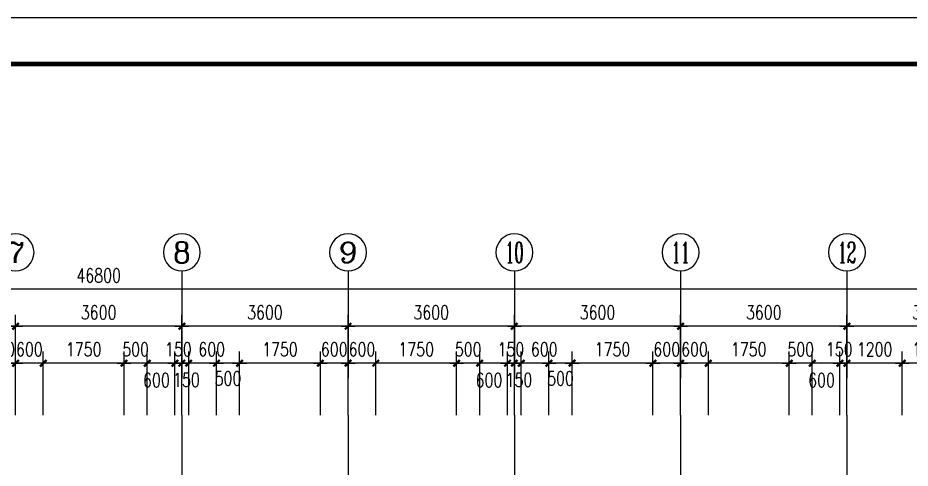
# Model space of a CAD drawing. Extents: x -105837 to 547563, y 466041 to 508041.
# Drawn here: x 40920 to 60239, y 498292 to 508041 of the extents above; entities that cross this region are included whole.
import ezdxf
from ezdxf.enums import TextEntityAlignment as Align

# ---------------------------------------------------------------- set-up
doc = ezdxf.new("R2010")
doc.units = 0
doc.header["$LTSCALE"] = 1000
doc.header["$MEASUREMENT"] = 0
doc.linetypes.add('DOTE', pattern=[2.42, 2, -0.2, 0.02, -0.2])
doc.layers.get('0').update_dxf_attribs({"linetype": 'CONTINUOUS'})
doc.layers.get('DEFPOINTS').update_dxf_attribs({"linetype": 'CONTINUOUS'})
for name, color, linetype in [('AXIS', 3, 'CONTINUOUS'), ('AXIS_TEXT', 7, 'CONTINUOUS'), ('DOTE', 1, 'DOTE'), ('PUB_TITLE', 4, 'CONTINUOUS')]:
    doc.layers.add(name, color=color, linetype=linetype)
doc.styles.add('COMPLEX', font='COMPLEX.shx')
doc.styles.add('DIM_FONT', font='SIMPLEX.shx', dxfattribs={"width": 0.75})
doc.dimstyles.new('DIMN', dxfattribs={"dimtxt": 300, "dimasz": 1, "dimexe": 250, "dimexo": 300, "dimgap": 150, "dimtad": 1, "dimdec": 0, "dimzin": 0, "dimdsep": 46, "dimtxsty": 'DIM_FONT', "dimblk": '_DIMX', "dimcen": 0.09, "dimclrt": 7, "dimadec": 0, "dimazin": 0, "dimtfac": 1, "dimtdec": 0, "dimtix": 1, "dimtmove": 2, "dimatfit": 3, "dimldrblk": '_DIMX', "dimfxl": 1, "dimtolj": 1, "dimtzin": 0, "dimarcsym": 0})

# ---------------------------------------------------------------- blocks, each defined once
blk = doc.blocks.new('_DIMX')
blk.add_line((-150, 0), (150, 0))
at = {"const_width": 50}
blk.add_lwpolyline([(-70, -70), (70, 70)], dxfattribs=at)
blk = doc.blocks.new('*D27')
at = {"layer": 'AXIS', "color": 0, "lineweight": -2, "transparency": 16777216}
for p, q in [((19270, 500239), (19270, 502414)), ((66070, 500239), (66070, 502414)), ((66069, 502164), (19271, 502164))]:
    blk.add_line(p, q, dxfattribs=at)
at = {"layer": 'DEFPOINTS', "color": 0, "transparency": 16777216}
for p in [(19270, 502164), (19270, 499939), (66070, 499939)]:
    blk.add_point(p, dxfattribs=at)
at = {"layer": 'AXIS', "color": 0, "lineweight": -2, "transparency": 16777216}
for p, rotation in [((19270, 502164), 179.9999999999991), ((66070, 502164), 359.9999999999991)]:
    blk.add_blockref('_DIMX', p, dxfattribs=dict(at, rotation=rotation))
at = {"layer": 'AXIS', "color": 7, "transparency": 16777216, "insert": (42670, 502464), "char_height": 300, "attachment_point": 5, "style": 'DIM_FONT'}
blk.add_mtext('\\A1;46800', dxfattribs=at)
blk = doc.blocks.new('*D37')
at = {"layer": 'AXIS', "color": 0, "lineweight": -2, "transparency": 16777216}
for p, q in [((58870, 499439), (58870, 500814)), ((60070, 499439), (60070, 500814)), ((60069, 500564), (58871, 500564))]:
    blk.add_line(p, q, dxfattribs=at)
at = {"layer": 'DEFPOINTS', "color": 0, "transparency": 16777216}
for p in [(58870, 500564), (58870, 499139), (60070, 499139, 1273)]:
    blk.add_point(p, dxfattribs=at)
at = {"layer": 'AXIS', "color": 0, "lineweight": -2, "transparency": 16777216, "rotation": 180}
blk.add_blockref('_DIMX', (58870, 500564), dxfattribs=at)
at = {"layer": 'AXIS', "color": 0, "lineweight": -2, "transparency": 16777216}
blk.add_blockref('_DIMX', (60070, 500564), dxfattribs=at)
at = {"layer": 'AXIS', "color": 7, "transparency": 16777216, "insert": (59470, 500864), "char_height": 300, "attachment_point": 5, "style": 'DIM_FONT'}
blk.add_mtext('\\A1;1200', dxfattribs=at)
blk = doc.blocks.new('*D38')
at = {"layer": 'AXIS', "color": 0, "lineweight": -2, "transparency": 16777216}
for p, q in [((58870, 500239), (58870, 501614)), ((62470, 500239), (62470, 501614)), ((62469, 501364), (58871, 501364))]:
    blk.add_line(p, q, dxfattribs=at)
at = {"layer": 'DEFPOINTS', "color": 0, "transparency": 16777216}
for p in [(58870, 501364), (58870, 499939), (62470, 499939)]:
    blk.add_point(p, dxfattribs=at)
at = {"layer": 'AXIS', "color": 0, "lineweight": -2, "transparency": 16777216, "rotation": 180}
blk.add_blockref('_DIMX', (58870, 501364), dxfattribs=at)
at = {"layer": 'AXIS', "color": 0, "lineweight": -2, "transparency": 16777216}
blk.add_blockref('_DIMX', (62470, 501364), dxfattribs=at)
at = {"layer": 'AXIS', "color": 7, "transparency": 16777216, "insert": (60670, 501664), "char_height": 300, "attachment_point": 5, "style": 'DIM_FONT'}
blk.add_mtext('\\A1;3600', dxfattribs=at)
blk = doc.blocks.new('*D271')
at = {"layer": 'AXIS', "color": 0, "lineweight": -2, "transparency": 16777216}
for p, q in [((41470, 499439), (41470, 500814)), ((43220, 499439), (43220, 500814)), ((43219, 500564), (41471, 500564))]:
    blk.add_line(p, q, dxfattribs=at)
at = {"layer": 'DEFPOINTS', "color": 0, "transparency": 16777216}
for p in [(41470, 500564), (41470, 499139, 1273), (43220, 499139, 1273)]:
    blk.add_point(p, dxfattribs=at)
at = {"layer": 'AXIS', "color": 0, "lineweight": -2, "transparency": 16777216, "rotation": 180}
blk.add_blockref('_DIMX', (41470, 500564), dxfattribs=at)
at = {"layer": 'AXIS', "color": 0, "lineweight": -2, "transparency": 16777216}
blk.add_blockref('_DIMX', (43220, 500564), dxfattribs=at)
at = {"layer": 'AXIS', "color": 7, "transparency": 16777216, "insert": (42345, 500864), "char_height": 300, "attachment_point": 5, "style": 'DIM_FONT'}
blk.add_mtext('\\A1;1750', dxfattribs=at)
blk = doc.blocks.new('*D273')
at = {"layer": 'AXIS', "color": 0, "lineweight": -2, "transparency": 16777216}
for p, q in [((40870, 500239), (40870, 501614)), ((44470, 500239), (44470, 501614)), ((44469, 501364), (40871, 501364))]:
    blk.add_line(p, q, dxfattribs=at)
at = {"layer": 'DEFPOINTS', "color": 0, "transparency": 16777216}
for p in [(40870, 501364), (40870, 499939), (44470, 499939)]:
    blk.add_point(p, dxfattribs=at)
at = {"layer": 'AXIS', "color": 0, "lineweight": -2, "transparency": 16777216, "rotation": 180}
blk.add_blockref('_DIMX', (40870, 501364), dxfattribs=at)
at = {"layer": 'AXIS', "color": 0, "lineweight": -2, "transparency": 16777216}
blk.add_blockref('_DIMX', (44470, 501364), dxfattribs=at)
at = {"layer": 'AXIS', "color": 7, "transparency": 16777216, "insert": (42670, 501664), "char_height": 300, "attachment_point": 5, "style": 'DIM_FONT'}
blk.add_mtext('\\A1;3600', dxfattribs=at)
blk = doc.blocks.new('*D390')
at = {"layer": 'AXIS', "color": 0, "lineweight": -2, "transparency": 16777216}
for p, q in [((37270, 500239), (37270, 501614)), ((40870, 500239), (40870, 501614)), ((40869, 501364), (37271, 501364))]:
    blk.add_line(p, q, dxfattribs=at)
at = {"layer": 'DEFPOINTS', "color": 0, "transparency": 16777216}
for p in [(37270, 501364), (37270, 499939), (40870, 499939)]:
    blk.add_point(p, dxfattribs=at)
at = {"layer": 'AXIS', "color": 0, "lineweight": -2, "transparency": 16777216, "rotation": 180}
blk.add_blockref('_DIMX', (37270, 501364), dxfattribs=at)
at = {"layer": 'AXIS', "color": 0, "lineweight": -2, "transparency": 16777216}
blk.add_blockref('_DIMX', (40870, 501364), dxfattribs=at)
at = {"layer": 'AXIS', "color": 7, "transparency": 16777216, "insert": (39070, 501664), "char_height": 300, "attachment_point": 5, "style": 'DIM_FONT'}
blk.add_mtext('\\A1;3600', dxfattribs=at)
blk = doc.blocks.new('_axiso')
blk.add_circle((0, 0), 0.5)
at = {"layer": 'AXIS_TEXT', "style": 'COMPLEX', "width": 1.041667}
blk.add_attdef('A', text='', height=0.56, dxfattribs=at).set_placement((-0.25, -0.28), (0.25, -0.28), align=Align.FIT)
blk = doc.blocks.new('*D397')
at = {"layer": 'AXIS', "color": 0, "lineweight": -2, "transparency": 16777216}
for p, q in [((40270, 499439), (40270, 500814)), ((40870, 499439), (40870, 500814)), ((40269, 500564), (40268, 500564)), ((40870, 500564), (40270, 500564)), ((40871, 500564), (40872, 500564))]:
    blk.add_line(p, q, dxfattribs=at)
at = {"layer": 'DEFPOINTS', "color": 0, "transparency": 16777216}
for p in [(40270, 500564), (40270, 499139, 1273), (40870, 499139)]:
    blk.add_point(p, dxfattribs=at)
at = {"layer": 'AXIS', "color": 0, "lineweight": -2, "transparency": 16777216}
blk.add_blockref('_DIMX', (40270, 500564), dxfattribs=at)
at = {"layer": 'AXIS', "color": 0, "lineweight": -2, "transparency": 16777216, "rotation": 180}
blk.add_blockref('_DIMX', (40870, 500564), dxfattribs=at)
at = {"layer": 'AXIS', "color": 7, "transparency": 16777216, "insert": (40570, 500864), "char_height": 300, "attachment_point": 5, "style": 'DIM_FONT'}
blk.add_mtext('\\A1;600', dxfattribs=at)
blk = doc.blocks.new('*D398')
at = {"layer": 'AXIS', "color": 0, "lineweight": -2, "transparency": 16777216}
for p, q in [((40870, 499439), (40870, 500814)), ((41470, 499439), (41470, 500814)), ((40869, 500564), (40868, 500564)), ((41470, 500564), (40870, 500564)), ((41471, 500564), (41472, 500564))]:
    blk.add_line(p, q, dxfattribs=at)
at = {"layer": 'DEFPOINTS', "color": 0, "transparency": 16777216}
for p in [(40870, 500564), (40870, 499139), (41470, 499139, 1273)]:
    blk.add_point(p, dxfattribs=at)
at = {"layer": 'AXIS', "color": 0, "lineweight": -2, "transparency": 16777216}
blk.add_blockref('_DIMX', (40870, 500564), dxfattribs=at)
at = {"layer": 'AXIS', "color": 0, "lineweight": -2, "transparency": 16777216, "rotation": 180}
blk.add_blockref('_DIMX', (41470, 500564), dxfattribs=at)
at = {"layer": 'AXIS', "color": 7, "transparency": 16777216, "insert": (41170, 500864), "char_height": 300, "attachment_point": 5, "style": 'DIM_FONT'}
blk.add_mtext('\\A1;600', dxfattribs=at)
blk = doc.blocks.new('*D414')
at = {"layer": 'AXIS', "color": 0, "lineweight": -2, "transparency": 16777216}
for p, q in [((52920, 499439), (52920, 500814)), ((54670, 499439), (54670, 500814)), ((54669, 500564), (52921, 500564))]:
    blk.add_line(p, q, dxfattribs=at)
at = {"layer": 'DEFPOINTS', "color": 0, "transparency": 16777216}
for p in [(52920, 500564), (52920, 499139, 1273), (54670, 499139, 1273)]:
    blk.add_point(p, dxfattribs=at)
at = {"layer": 'AXIS', "color": 0, "lineweight": -2, "transparency": 16777216, "rotation": 180}
blk.add_blockref('_DIMX', (52920, 500564), dxfattribs=at)
at = {"layer": 'AXIS', "color": 0, "lineweight": -2, "transparency": 16777216}
blk.add_blockref('_DIMX', (54670, 500564), dxfattribs=at)
at = {"layer": 'AXIS', "color": 7, "transparency": 16777216, "insert": (53795, 500864), "char_height": 300, "attachment_point": 5, "style": 'DIM_FONT'}
blk.add_mtext('\\A1;1750', dxfattribs=at)
blk = doc.blocks.new('*D419')
at = {"layer": 'AXIS', "color": 0, "lineweight": -2, "transparency": 16777216}
for p, q in [((54670, 499439), (54670, 500814)), ((55270, 499439), (55270, 500814)), ((54669, 500564), (54668, 500564)), ((55270, 500564), (54670, 500564)), ((55271, 500564), (55272, 500564))]:
    blk.add_line(p, q, dxfattribs=at)
at = {"layer": 'DEFPOINTS', "color": 0, "transparency": 16777216}
for p in [(54670, 500564), (54670, 499139, 1273), (55270, 499139)]:
    blk.add_point(p, dxfattribs=at)
at = {"layer": 'AXIS', "color": 0, "lineweight": -2, "transparency": 16777216}
blk.add_blockref('_DIMX', (54670, 500564), dxfattribs=at)
at = {"layer": 'AXIS', "color": 0, "lineweight": -2, "transparency": 16777216, "rotation": 180}
blk.add_blockref('_DIMX', (55270, 500564), dxfattribs=at)
at = {"layer": 'AXIS', "color": 7, "transparency": 16777216, "insert": (54970, 500864), "char_height": 300, "attachment_point": 5, "style": 'DIM_FONT'}
blk.add_mtext('\\A1;600', dxfattribs=at)
blk = doc.blocks.new('*D420')
at = {"layer": 'AXIS', "color": 0, "lineweight": -2, "transparency": 16777216}
for p, q in [((51670, 500239), (51670, 501614)), ((55270, 500239), (55270, 501614)), ((55269, 501364), (51671, 501364))]:
    blk.add_line(p, q, dxfattribs=at)
at = {"layer": 'DEFPOINTS', "color": 0, "transparency": 16777216}
for p in [(51670, 501364), (51670, 499939), (55270, 499939)]:
    blk.add_point(p, dxfattribs=at)
at = {"layer": 'AXIS', "color": 0, "lineweight": -2, "transparency": 16777216, "rotation": 180}
blk.add_blockref('_DIMX', (51670, 501364), dxfattribs=at)
at = {"layer": 'AXIS', "color": 0, "lineweight": -2, "transparency": 16777216}
blk.add_blockref('_DIMX', (55270, 501364), dxfattribs=at)
at = {"layer": 'AXIS', "color": 7, "transparency": 16777216, "insert": (53470, 501664), "char_height": 300, "attachment_point": 5, "style": 'DIM_FONT'}
blk.add_mtext('\\A1;3600', dxfattribs=at)
blk = doc.blocks.new('*D439')
at = {"layer": 'AXIS', "color": 0, "lineweight": -2, "transparency": 16777216}
for p, q in [((48070, 499439), (48070, 500814)), ((48670, 499439), (48670, 500814)), ((48069, 500564), (48068, 500564)), ((48670, 500564), (48070, 500564)), ((48671, 500564), (48672, 500564))]:
    blk.add_line(p, q, dxfattribs=at)
at = {"layer": 'DEFPOINTS', "color": 0, "transparency": 16777216}
for p in [(48070, 500564), (48070, 499139), (48670, 499139, 1273)]:
    blk.add_point(p, dxfattribs=at)
at = {"layer": 'AXIS', "color": 0, "lineweight": -2, "transparency": 16777216}
blk.add_blockref('_DIMX', (48070, 500564), dxfattribs=at)
at = {"layer": 'AXIS', "color": 0, "lineweight": -2, "transparency": 16777216, "rotation": 180}
blk.add_blockref('_DIMX', (48670, 500564), dxfattribs=at)
at = {"layer": 'AXIS', "color": 7, "transparency": 16777216, "insert": (48370, 500864), "char_height": 300, "attachment_point": 5, "style": 'DIM_FONT'}
blk.add_mtext('\\A1;600', dxfattribs=at)
blk = doc.blocks.new('*D440')
at = {"layer": 'AXIS', "color": 0, "lineweight": -2, "transparency": 16777216}
for p, q in [((48070, 500239), (48070, 501614)), ((51670, 500239), (51670, 501614)), ((51669, 501364), (48071, 501364))]:
    blk.add_line(p, q, dxfattribs=at)
at = {"layer": 'DEFPOINTS', "color": 0, "transparency": 16777216}
for p in [(48070, 501364), (48070, 499939), (51670, 499939)]:
    blk.add_point(p, dxfattribs=at)
at = {"layer": 'AXIS', "color": 0, "lineweight": -2, "transparency": 16777216, "rotation": 180}
blk.add_blockref('_DIMX', (48070, 501364), dxfattribs=at)
at = {"layer": 'AXIS', "color": 0, "lineweight": -2, "transparency": 16777216}
blk.add_blockref('_DIMX', (51670, 501364), dxfattribs=at)
at = {"layer": 'AXIS', "color": 7, "transparency": 16777216, "insert": (49870, 501664), "char_height": 300, "attachment_point": 5, "style": 'DIM_FONT'}
blk.add_mtext('\\A1;3600', dxfattribs=at)
blk = doc.blocks.new('*D449')
at = {"layer": 'AXIS', "color": 0, "lineweight": -2, "transparency": 16777216}
for p, q in [((45220, 499439), (45220, 500814)), ((45720, 499439), (45720, 500814)), ((45719, 500564), (45221, 500564))]:
    blk.add_line(p, q, dxfattribs=at)
at = {"layer": 'DEFPOINTS', "color": 0, "transparency": 16777216}
for p in [(45220, 500564), (45220, 499139, 1273), (45720, 499139, 1273)]:
    blk.add_point(p, dxfattribs=at)
at = {"layer": 'AXIS', "color": 0, "lineweight": -2, "transparency": 16777216, "rotation": 180}
blk.add_blockref('_DIMX', (45220, 500564), dxfattribs=at)
at = {"layer": 'AXIS', "color": 0, "lineweight": -2, "transparency": 16777216}
blk.add_blockref('_DIMX', (45720, 500564), dxfattribs=at)
at = {"layer": 'AXIS', "color": 7, "transparency": 16777216, "insert": (45470, 500232), "char_height": 300, "attachment_point": 5, "style": 'DIM_FONT'}
blk.add_mtext('\\A1;500', dxfattribs=at)
blk = doc.blocks.new('*D450')
at = {"layer": 'AXIS', "color": 0, "lineweight": -2, "transparency": 16777216}
for p, q in [((44470, 500239), (44470, 501614)), ((48070, 500239), (48070, 501614)), ((48069, 501364), (44471, 501364))]:
    blk.add_line(p, q, dxfattribs=at)
at = {"layer": 'DEFPOINTS', "color": 0, "transparency": 16777216}
for p in [(44470, 501364), (44470, 499939), (48070, 499939)]:
    blk.add_point(p, dxfattribs=at)
at = {"layer": 'AXIS', "color": 0, "lineweight": -2, "transparency": 16777216, "rotation": 180}
blk.add_blockref('_DIMX', (44470, 501364), dxfattribs=at)
at = {"layer": 'AXIS', "color": 0, "lineweight": -2, "transparency": 16777216}
blk.add_blockref('_DIMX', (48070, 501364), dxfattribs=at)
at = {"layer": 'AXIS', "color": 7, "transparency": 16777216, "insert": (46270, 501664), "char_height": 300, "attachment_point": 5, "style": 'DIM_FONT'}
blk.add_mtext('\\A1;3600', dxfattribs=at)
blk = doc.blocks.new('*D451')
at = {"layer": 'AXIS', "color": 0, "lineweight": -2, "transparency": 16777216}
for p, q in [((43720, 499439), (43720, 500814)), ((44320, 499439), (44320, 500814)), ((44319, 500564), (43721, 500564))]:
    blk.add_line(p, q, dxfattribs=at)
at = {"layer": 'DEFPOINTS', "color": 0, "transparency": 16777216}
for p in [(43720, 500564), (43720, 499139, 1273), (44320, 499139, 1273)]:
    blk.add_point(p, dxfattribs=at)
at = {"layer": 'AXIS', "color": 0, "lineweight": -2, "transparency": 16777216, "rotation": 180}
blk.add_blockref('_DIMX', (43720, 500564), dxfattribs=at)
at = {"layer": 'AXIS', "color": 0, "lineweight": -2, "transparency": 16777216}
blk.add_blockref('_DIMX', (44320, 500564), dxfattribs=at)
at = {"layer": 'AXIS', "color": 7, "transparency": 16777216, "insert": (43921, 500195), "char_height": 300, "attachment_point": 5, "style": 'DIM_FONT'}
blk.add_mtext('\\A1;600', dxfattribs=at)
blk = doc.blocks.new('*D452')
at = {"layer": 'AXIS', "color": 0, "lineweight": -2, "transparency": 16777216}
for p, q in [((43220, 499439), (43220, 500814)), ((43720, 499439), (43720, 500814)), ((43219, 500564), (43218, 500564)), ((43720, 500564), (43220, 500564)), ((43721, 500564), (43722, 500564))]:
    blk.add_line(p, q, dxfattribs=at)
at = {"layer": 'DEFPOINTS', "color": 0, "transparency": 16777216}
for p in [(43220, 500564), (43220, 499139, 1273), (43720, 499139, 1273)]:
    blk.add_point(p, dxfattribs=at)
at = {"layer": 'AXIS', "color": 0, "lineweight": -2, "transparency": 16777216}
blk.add_blockref('_DIMX', (43220, 500564), dxfattribs=at)
at = {"layer": 'AXIS', "color": 0, "lineweight": -2, "transparency": 16777216, "rotation": 180}
blk.add_blockref('_DIMX', (43720, 500564), dxfattribs=at)
at = {"layer": 'AXIS', "color": 7, "transparency": 16777216, "insert": (43470, 500864), "char_height": 300, "attachment_point": 5, "style": 'DIM_FONT'}
blk.add_mtext('\\A1;500', dxfattribs=at)
blk = doc.blocks.new('*D453')
at = {"layer": 'AXIS', "color": 0, "lineweight": -2, "transparency": 16777216}
for p, q in [((44620, 499439), (44620, 500814)), ((45220, 499439), (45220, 500814)), ((45219, 500564), (44621, 500564))]:
    blk.add_line(p, q, dxfattribs=at)
at = {"layer": 'DEFPOINTS', "color": 0, "transparency": 16777216}
for p in [(44620, 500564), (44620, 499139, 1273), (45220, 499139, 1273)]:
    blk.add_point(p, dxfattribs=at)
at = {"layer": 'AXIS', "color": 0, "lineweight": -2, "transparency": 16777216, "rotation": 180}
blk.add_blockref('_DIMX', (44620, 500564), dxfattribs=at)
at = {"layer": 'AXIS', "color": 0, "lineweight": -2, "transparency": 16777216}
blk.add_blockref('_DIMX', (45220, 500564), dxfattribs=at)
at = {"layer": 'AXIS', "color": 7, "transparency": 16777216, "insert": (45117, 500864), "char_height": 300, "attachment_point": 5, "style": 'DIM_FONT'}
blk.add_mtext('\\A1;600', dxfattribs=at)
blk = doc.blocks.new('*D454')
at = {"layer": 'AXIS', "color": 0, "lineweight": -2, "transparency": 16777216}
for p, q in [((44320, 499439), (44320, 500814)), ((44470, 499439), (44470, 500814)), ((44319, 500564), (44318, 500564)), ((44470, 500564), (44320, 500564)), ((44471, 500564), (44472, 500564))]:
    blk.add_line(p, q, dxfattribs=at)
at = {"layer": 'DEFPOINTS', "color": 0, "transparency": 16777216}
for p in [(44320, 500564), (44320, 499139, 1273), (44470, 499139)]:
    blk.add_point(p, dxfattribs=at)
at = {"layer": 'AXIS', "color": 0, "lineweight": -2, "transparency": 16777216}
blk.add_blockref('_DIMX', (44320, 500564), dxfattribs=at)
at = {"layer": 'AXIS', "color": 0, "lineweight": -2, "transparency": 16777216, "rotation": 180}
blk.add_blockref('_DIMX', (44470, 500564), dxfattribs=at)
at = {"layer": 'AXIS', "color": 7, "transparency": 16777216, "insert": (44395, 500864), "char_height": 300, "attachment_point": 5, "style": 'DIM_FONT'}
blk.add_mtext('\\A1;150', dxfattribs=at)
blk = doc.blocks.new('*D455')
at = {"layer": 'AXIS', "color": 0, "lineweight": -2, "transparency": 16777216}
for p, q in [((44470, 499439), (44470, 500814)), ((44620, 499439), (44620, 500814)), ((44469, 500564), (44468, 500564)), ((44620, 500564), (44470, 500564)), ((44621, 500564), (44622, 500564))]:
    blk.add_line(p, q, dxfattribs=at)
at = {"layer": 'DEFPOINTS', "color": 0, "transparency": 16777216}
for p in [(44470, 500564), (44470, 499139), (44620, 499139, 1273)]:
    blk.add_point(p, dxfattribs=at)
at = {"layer": 'AXIS', "color": 0, "lineweight": -2, "transparency": 16777216}
blk.add_blockref('_DIMX', (44470, 500564), dxfattribs=at)
at = {"layer": 'AXIS', "color": 0, "lineweight": -2, "transparency": 16777216, "rotation": 180}
blk.add_blockref('_DIMX', (44620, 500564), dxfattribs=at)
at = {"layer": 'AXIS', "color": 7, "transparency": 16777216, "insert": (44570, 500202), "char_height": 300, "attachment_point": 5, "style": 'DIM_FONT'}
blk.add_mtext('\\A1;150', dxfattribs=at)
blk = doc.blocks.new('*D456')
at = {"layer": 'AXIS', "color": 0, "lineweight": -2, "transparency": 16777216}
for p, q in [((45720, 499439), (45720, 500814)), ((47470, 499439), (47470, 500814)), ((47469, 500564), (45721, 500564))]:
    blk.add_line(p, q, dxfattribs=at)
at = {"layer": 'DEFPOINTS', "color": 0, "transparency": 16777216}
for p in [(45720, 500564), (45720, 499139, 1273), (47470, 499139, 1273)]:
    blk.add_point(p, dxfattribs=at)
at = {"layer": 'AXIS', "color": 0, "lineweight": -2, "transparency": 16777216, "rotation": 180}
blk.add_blockref('_DIMX', (45720, 500564), dxfattribs=at)
at = {"layer": 'AXIS', "color": 0, "lineweight": -2, "transparency": 16777216}
blk.add_blockref('_DIMX', (47470, 500564), dxfattribs=at)
at = {"layer": 'AXIS', "color": 7, "transparency": 16777216, "insert": (46595, 500864), "char_height": 300, "attachment_point": 5, "style": 'DIM_FONT'}
blk.add_mtext('\\A1;1750', dxfattribs=at)
blk = doc.blocks.new('*D457')
at = {"layer": 'AXIS', "color": 0, "lineweight": -2, "transparency": 16777216}
for p, q in [((47470, 499439), (47470, 500814)), ((48070, 499439), (48070, 500814)), ((47469, 500564), (47468, 500564)), ((48070, 500564), (47470, 500564)), ((48071, 500564), (48072, 500564))]:
    blk.add_line(p, q, dxfattribs=at)
at = {"layer": 'DEFPOINTS', "color": 0, "transparency": 16777216}
for p in [(47470, 500564), (47470, 499139, 1273), (48070, 499139)]:
    blk.add_point(p, dxfattribs=at)
at = {"layer": 'AXIS', "color": 0, "lineweight": -2, "transparency": 16777216}
blk.add_blockref('_DIMX', (47470, 500564), dxfattribs=at)
at = {"layer": 'AXIS', "color": 0, "lineweight": -2, "transparency": 16777216, "rotation": 180}
blk.add_blockref('_DIMX', (48070, 500564), dxfattribs=at)
at = {"layer": 'AXIS', "color": 7, "transparency": 16777216, "insert": (47770, 500864), "char_height": 300, "attachment_point": 5, "style": 'DIM_FONT'}
blk.add_mtext('\\A1;600', dxfattribs=at)
blk = doc.blocks.new('*D462')
at = {"layer": 'AXIS', "color": 0, "lineweight": -2, "transparency": 16777216}
for p, q in [((51520, 499439), (51520, 500814)), ((51670, 499439), (51670, 500814)), ((51519, 500564), (51518, 500564)), ((51670, 500564), (51520, 500564)), ((51671, 500564), (51672, 500564))]:
    blk.add_line(p, q, dxfattribs=at)
at = {"layer": 'DEFPOINTS', "color": 0, "transparency": 16777216}
for p in [(51520, 500564), (51520, 499139, 1273), (51670, 499139)]:
    blk.add_point(p, dxfattribs=at)
at = {"layer": 'AXIS', "color": 0, "lineweight": -2, "transparency": 16777216}
blk.add_blockref('_DIMX', (51520, 500564), dxfattribs=at)
at = {"layer": 'AXIS', "color": 0, "lineweight": -2, "transparency": 16777216, "rotation": 180}
blk.add_blockref('_DIMX', (51670, 500564), dxfattribs=at)
at = {"layer": 'AXIS', "color": 7, "transparency": 16777216, "insert": (51595, 500864), "char_height": 300, "attachment_point": 5, "style": 'DIM_FONT'}
blk.add_mtext('\\A1;150', dxfattribs=at)
blk = doc.blocks.new('*D463')
at = {"layer": 'AXIS', "color": 0, "lineweight": -2, "transparency": 16777216}
for p, q in [((51670, 499439), (51670, 500814)), ((51820, 499439), (51820, 500814)), ((51669, 500564), (51668, 500564)), ((51820, 500564), (51670, 500564)), ((51821, 500564), (51822, 500564))]:
    blk.add_line(p, q, dxfattribs=at)
at = {"layer": 'DEFPOINTS', "color": 0, "transparency": 16777216}
for p in [(51670, 500564), (51670, 499139), (51820, 499139, 1273)]:
    blk.add_point(p, dxfattribs=at)
at = {"layer": 'AXIS', "color": 0, "lineweight": -2, "transparency": 16777216}
blk.add_blockref('_DIMX', (51670, 500564), dxfattribs=at)
at = {"layer": 'AXIS', "color": 0, "lineweight": -2, "transparency": 16777216, "rotation": 180}
blk.add_blockref('_DIMX', (51820, 500564), dxfattribs=at)
at = {"layer": 'AXIS', "color": 7, "transparency": 16777216, "insert": (51770, 500202), "char_height": 300, "attachment_point": 5, "style": 'DIM_FONT'}
blk.add_mtext('\\A1;150', dxfattribs=at)
blk = doc.blocks.new('*D464')
at = {"layer": 'AXIS', "color": 0, "lineweight": -2, "transparency": 16777216}
for p, q in [((50920, 499439), (50920, 500814)), ((51520, 499439), (51520, 500814)), ((51519, 500564), (50921, 500564))]:
    blk.add_line(p, q, dxfattribs=at)
at = {"layer": 'DEFPOINTS', "color": 0, "transparency": 16777216}
for p in [(50920, 500564), (50920, 499139, 1273), (51520, 499139, 1273)]:
    blk.add_point(p, dxfattribs=at)
at = {"layer": 'AXIS', "color": 0, "lineweight": -2, "transparency": 16777216, "rotation": 180}
blk.add_blockref('_DIMX', (50920, 500564), dxfattribs=at)
at = {"layer": 'AXIS', "color": 0, "lineweight": -2, "transparency": 16777216}
blk.add_blockref('_DIMX', (51520, 500564), dxfattribs=at)
at = {"layer": 'AXIS', "color": 7, "transparency": 16777216, "insert": (51121, 500195), "char_height": 300, "attachment_point": 5, "style": 'DIM_FONT'}
blk.add_mtext('\\A1;600', dxfattribs=at)
blk = doc.blocks.new('*D465')
at = {"layer": 'AXIS', "color": 0, "lineweight": -2, "transparency": 16777216}
for p, q in [((48670, 499439), (48670, 500814)), ((50420, 499439), (50420, 500814)), ((50419, 500564), (48671, 500564))]:
    blk.add_line(p, q, dxfattribs=at)
at = {"layer": 'DEFPOINTS', "color": 0, "transparency": 16777216}
for p in [(48670, 500564), (48670, 499139, 1273), (50420, 499139, 1273)]:
    blk.add_point(p, dxfattribs=at)
at = {"layer": 'AXIS', "color": 0, "lineweight": -2, "transparency": 16777216, "rotation": 180}
blk.add_blockref('_DIMX', (48670, 500564), dxfattribs=at)
at = {"layer": 'AXIS', "color": 0, "lineweight": -2, "transparency": 16777216}
blk.add_blockref('_DIMX', (50420, 500564), dxfattribs=at)
at = {"layer": 'AXIS', "color": 7, "transparency": 16777216, "insert": (49545, 500864), "char_height": 300, "attachment_point": 5, "style": 'DIM_FONT'}
blk.add_mtext('\\A1;1750', dxfattribs=at)
blk = doc.blocks.new('*D466')
at = {"layer": 'AXIS', "color": 0, "lineweight": -2, "transparency": 16777216}
for p, q in [((50420, 499439), (50420, 500814)), ((50920, 499439), (50920, 500814)), ((50419, 500564), (50418, 500564)), ((50920, 500564), (50420, 500564)), ((50921, 500564), (50922, 500564))]:
    blk.add_line(p, q, dxfattribs=at)
at = {"layer": 'DEFPOINTS', "color": 0, "transparency": 16777216}
for p in [(50420, 500564), (50420, 499139, 1273), (50920, 499139, 1273)]:
    blk.add_point(p, dxfattribs=at)
at = {"layer": 'AXIS', "color": 0, "lineweight": -2, "transparency": 16777216}
blk.add_blockref('_DIMX', (50420, 500564), dxfattribs=at)
at = {"layer": 'AXIS', "color": 0, "lineweight": -2, "transparency": 16777216, "rotation": 180}
blk.add_blockref('_DIMX', (50920, 500564), dxfattribs=at)
at = {"layer": 'AXIS', "color": 7, "transparency": 16777216, "insert": (50670, 500864), "char_height": 300, "attachment_point": 5, "style": 'DIM_FONT'}
blk.add_mtext('\\A1;500', dxfattribs=at)
blk = doc.blocks.new('*D467')
at = {"layer": 'AXIS', "color": 0, "lineweight": -2, "transparency": 16777216}
for p, q in [((52420, 499439), (52420, 500814)), ((52920, 499439), (52920, 500814)), ((52919, 500564), (52421, 500564))]:
    blk.add_line(p, q, dxfattribs=at)
at = {"layer": 'DEFPOINTS', "color": 0, "transparency": 16777216}
for p in [(52420, 500564), (52420, 499139, 1273), (52920, 499139, 1273)]:
    blk.add_point(p, dxfattribs=at)
at = {"layer": 'AXIS', "color": 0, "lineweight": -2, "transparency": 16777216, "rotation": 180}
blk.add_blockref('_DIMX', (52420, 500564), dxfattribs=at)
at = {"layer": 'AXIS', "color": 0, "lineweight": -2, "transparency": 16777216}
blk.add_blockref('_DIMX', (52920, 500564), dxfattribs=at)
at = {"layer": 'AXIS', "color": 7, "transparency": 16777216, "insert": (52670, 500232), "char_height": 300, "attachment_point": 5, "style": 'DIM_FONT'}
blk.add_mtext('\\A1;500', dxfattribs=at)
blk = doc.blocks.new('*D468')
at = {"layer": 'AXIS', "color": 0, "lineweight": -2, "transparency": 16777216}
for p, q in [((51820, 499439), (51820, 500814)), ((52420, 499439), (52420, 500814)), ((52419, 500564), (51821, 500564))]:
    blk.add_line(p, q, dxfattribs=at)
at = {"layer": 'DEFPOINTS', "color": 0, "transparency": 16777216}
for p in [(51820, 500564), (51820, 499139, 1273), (52420, 499139, 1273)]:
    blk.add_point(p, dxfattribs=at)
at = {"layer": 'AXIS', "color": 0, "lineweight": -2, "transparency": 16777216, "rotation": 180}
blk.add_blockref('_DIMX', (51820, 500564), dxfattribs=at)
at = {"layer": 'AXIS', "color": 0, "lineweight": -2, "transparency": 16777216}
blk.add_blockref('_DIMX', (52420, 500564), dxfattribs=at)
at = {"layer": 'AXIS', "color": 7, "transparency": 16777216, "insert": (52317, 500864), "char_height": 300, "attachment_point": 5, "style": 'DIM_FONT'}
blk.add_mtext('\\A1;600', dxfattribs=at)
blk = doc.blocks.new('*D476')
at = {"layer": 'AXIS', "color": 0, "lineweight": -2, "transparency": 16777216}
for p, q in [((55270, 499439), (55270, 500814)), ((55870, 499439), (55870, 500814)), ((55269, 500564), (55268, 500564)), ((55870, 500564), (55270, 500564)), ((55871, 500564), (55872, 500564))]:
    blk.add_line(p, q, dxfattribs=at)
at = {"layer": 'DEFPOINTS', "color": 0, "transparency": 16777216}
for p in [(55270, 500564), (55270, 499139), (55870, 499139, 1273)]:
    blk.add_point(p, dxfattribs=at)
at = {"layer": 'AXIS', "color": 0, "lineweight": -2, "transparency": 16777216}
blk.add_blockref('_DIMX', (55270, 500564), dxfattribs=at)
at = {"layer": 'AXIS', "color": 0, "lineweight": -2, "transparency": 16777216, "rotation": 180}
blk.add_blockref('_DIMX', (55870, 500564), dxfattribs=at)
at = {"layer": 'AXIS', "color": 7, "transparency": 16777216, "insert": (55570, 500864), "char_height": 300, "attachment_point": 5, "style": 'DIM_FONT'}
blk.add_mtext('\\A1;600', dxfattribs=at)
blk = doc.blocks.new('*D480')
at = {"layer": 'AXIS', "color": 0, "lineweight": -2, "transparency": 16777216}
for p, q in [((55270, 500239), (55270, 501614)), ((58870, 500239), (58870, 501614)), ((58869, 501364), (55271, 501364))]:
    blk.add_line(p, q, dxfattribs=at)
at = {"layer": 'DEFPOINTS', "color": 0, "transparency": 16777216}
for p in [(55270, 501364), (55270, 499939), (58870, 499939)]:
    blk.add_point(p, dxfattribs=at)
at = {"layer": 'AXIS', "color": 0, "lineweight": -2, "transparency": 16777216, "rotation": 180}
blk.add_blockref('_DIMX', (55270, 501364), dxfattribs=at)
at = {"layer": 'AXIS', "color": 0, "lineweight": -2, "transparency": 16777216}
blk.add_blockref('_DIMX', (58870, 501364), dxfattribs=at)
at = {"layer": 'AXIS', "color": 7, "transparency": 16777216, "insert": (57070, 501664), "char_height": 300, "attachment_point": 5, "style": 'DIM_FONT'}
blk.add_mtext('\\A1;3600', dxfattribs=at)
blk = doc.blocks.new('*D481')
at = {"layer": 'AXIS', "color": 0, "lineweight": -2, "transparency": 16777216}
for p, q in [((55870, 499439), (55870, 500814)), ((57620, 499439), (57620, 500814)), ((57619, 500564), (55871, 500564))]:
    blk.add_line(p, q, dxfattribs=at)
at = {"layer": 'DEFPOINTS', "color": 0, "transparency": 16777216}
for p in [(55870, 500564), (55870, 499139, 1273), (57620, 499139, 1273)]:
    blk.add_point(p, dxfattribs=at)
at = {"layer": 'AXIS', "color": 0, "lineweight": -2, "transparency": 16777216, "rotation": 180}
blk.add_blockref('_DIMX', (55870, 500564), dxfattribs=at)
at = {"layer": 'AXIS', "color": 0, "lineweight": -2, "transparency": 16777216}
blk.add_blockref('_DIMX', (57620, 500564), dxfattribs=at)
at = {"layer": 'AXIS', "color": 7, "transparency": 16777216, "insert": (56745, 500864), "char_height": 300, "attachment_point": 5, "style": 'DIM_FONT'}
blk.add_mtext('\\A1;1750', dxfattribs=at)
blk = doc.blocks.new('*D482')
at = {"layer": 'AXIS', "color": 0, "lineweight": -2, "transparency": 16777216}
for p, q in [((54670, 499439), (54670, 500814)), ((55270, 499439), (55270, 500814)), ((54669, 500564), (54668, 500564)), ((55270, 500564), (54670, 500564)), ((55271, 500564), (55272, 500564))]:
    blk.add_line(p, q, dxfattribs=at)
at = {"layer": 'DEFPOINTS', "color": 0, "transparency": 16777216}
for p in [(54670, 500564), (54670, 499139, 1273), (55270, 499139)]:
    blk.add_point(p, dxfattribs=at)
at = {"layer": 'AXIS', "color": 0, "lineweight": -2, "transparency": 16777216}
blk.add_blockref('_DIMX', (54670, 500564), dxfattribs=at)
at = {"layer": 'AXIS', "color": 0, "lineweight": -2, "transparency": 16777216, "rotation": 180}
blk.add_blockref('_DIMX', (55270, 500564), dxfattribs=at)
at = {"layer": 'AXIS', "color": 7, "transparency": 16777216, "insert": (54970, 500864), "char_height": 300, "attachment_point": 5, "style": 'DIM_FONT'}
blk.add_mtext('\\A1;600', dxfattribs=at)
blk = doc.blocks.new('*D483')
at = {"layer": 'AXIS', "color": 0, "lineweight": -2, "transparency": 16777216}
for p, q in [((55270, 499439), (55270, 500814)), ((55870, 499439), (55870, 500814)), ((55269, 500564), (55268, 500564)), ((55870, 500564), (55270, 500564)), ((55871, 500564), (55872, 500564))]:
    blk.add_line(p, q, dxfattribs=at)
at = {"layer": 'DEFPOINTS', "color": 0, "transparency": 16777216}
for p in [(55270, 500564), (55270, 499139), (55870, 499139, 1273)]:
    blk.add_point(p, dxfattribs=at)
at = {"layer": 'AXIS', "color": 0, "lineweight": -2, "transparency": 16777216}
blk.add_blockref('_DIMX', (55270, 500564), dxfattribs=at)
at = {"layer": 'AXIS', "color": 0, "lineweight": -2, "transparency": 16777216, "rotation": 180}
blk.add_blockref('_DIMX', (55870, 500564), dxfattribs=at)
at = {"layer": 'AXIS', "color": 7, "transparency": 16777216, "insert": (55570, 500864), "char_height": 300, "attachment_point": 5, "style": 'DIM_FONT'}
blk.add_mtext('\\A1;600', dxfattribs=at)
blk = doc.blocks.new('*D484')
at = {"layer": 'AXIS', "color": 0, "lineweight": -2, "transparency": 16777216}
for p, q in [((57620, 499439), (57620, 500814)), ((58120, 499439), (58120, 500814)), ((57619, 500564), (57618, 500564)), ((58120, 500564), (57620, 500564)), ((58121, 500564), (58122, 500564))]:
    blk.add_line(p, q, dxfattribs=at)
at = {"layer": 'DEFPOINTS', "color": 0, "transparency": 16777216}
for p in [(57620, 500564), (57620, 499139, 1273), (58120, 499139, 1273)]:
    blk.add_point(p, dxfattribs=at)
at = {"layer": 'AXIS', "color": 0, "lineweight": -2, "transparency": 16777216}
blk.add_blockref('_DIMX', (57620, 500564), dxfattribs=at)
at = {"layer": 'AXIS', "color": 0, "lineweight": -2, "transparency": 16777216, "rotation": 180}
blk.add_blockref('_DIMX', (58120, 500564), dxfattribs=at)
at = {"layer": 'AXIS', "color": 7, "transparency": 16777216, "insert": (57870, 500864), "char_height": 300, "attachment_point": 5, "style": 'DIM_FONT'}
blk.add_mtext('\\A1;500', dxfattribs=at)
blk = doc.blocks.new('*D485')
at = {"layer": 'AXIS', "color": 0, "lineweight": -2, "transparency": 16777216}
for p, q in [((58120, 499439), (58120, 500814)), ((58720, 499439), (58720, 500814)), ((58719, 500564), (58121, 500564))]:
    blk.add_line(p, q, dxfattribs=at)
at = {"layer": 'DEFPOINTS', "color": 0, "transparency": 16777216}
for p in [(58120, 500564), (58120, 499139, 1273), (58720, 499139, 1273)]:
    blk.add_point(p, dxfattribs=at)
at = {"layer": 'AXIS', "color": 0, "lineweight": -2, "transparency": 16777216, "rotation": 180}
blk.add_blockref('_DIMX', (58120, 500564), dxfattribs=at)
at = {"layer": 'AXIS', "color": 0, "lineweight": -2, "transparency": 16777216}
blk.add_blockref('_DIMX', (58720, 500564), dxfattribs=at)
at = {"layer": 'AXIS', "color": 7, "transparency": 16777216, "insert": (58321, 500195), "char_height": 300, "attachment_point": 5, "style": 'DIM_FONT'}
blk.add_mtext('\\A1;600', dxfattribs=at)
blk = doc.blocks.new('*D486')
at = {"layer": 'AXIS', "color": 0, "lineweight": -2, "transparency": 16777216}
for p, q in [((58720, 499439), (58720, 500814)), ((58870, 499439), (58870, 500814)), ((58719, 500564), (58718, 500564)), ((58870, 500564), (58720, 500564)), ((58871, 500564), (58872, 500564))]:
    blk.add_line(p, q, dxfattribs=at)
at = {"layer": 'DEFPOINTS', "color": 0, "transparency": 16777216}
for p in [(58720, 500564), (58720, 499139, 1273), (58870, 499139)]:
    blk.add_point(p, dxfattribs=at)
at = {"layer": 'AXIS', "color": 0, "lineweight": -2, "transparency": 16777216}
blk.add_blockref('_DIMX', (58720, 500564), dxfattribs=at)
at = {"layer": 'AXIS', "color": 0, "lineweight": -2, "transparency": 16777216, "rotation": 180}
blk.add_blockref('_DIMX', (58870, 500564), dxfattribs=at)
at = {"layer": 'AXIS', "color": 7, "transparency": 16777216, "insert": (58705, 500864), "char_height": 300, "attachment_point": 5, "style": 'DIM_FONT'}
blk.add_mtext('\\A1;150', dxfattribs=at)
blk = doc.blocks.new('*D570')
at = {"layer": 'AXIS', "color": 0, "lineweight": -2, "transparency": 16777216}
for p, q in [((60070, 499439), (60070, 500814)), ((61270, 499439), (61270, 500814)), ((61269, 500564), (60071, 500564))]:
    blk.add_line(p, q, dxfattribs=at)
at = {"layer": 'DEFPOINTS', "color": 0, "transparency": 16777216}
for p in [(60070, 500564), (60070, 499139, 1273), (61270, 499139, 1273)]:
    blk.add_point(p, dxfattribs=at)
at = {"layer": 'AXIS', "color": 0, "lineweight": -2, "transparency": 16777216, "rotation": 180}
blk.add_blockref('_DIMX', (60070, 500564), dxfattribs=at)
at = {"layer": 'AXIS', "color": 0, "lineweight": -2, "transparency": 16777216}
blk.add_blockref('_DIMX', (61270, 500564), dxfattribs=at)
at = {"layer": 'AXIS', "color": 7, "transparency": 16777216, "insert": (60670, 500864), "char_height": 300, "attachment_point": 5, "style": 'DIM_FONT'}
blk.add_mtext('\\A1;1200', dxfattribs=at)

msp = doc.modelspace()

# ---------------------------------------------------------------- linework, layer by layer
at = {"layer": 'AXIS'}
for p, q in [((44470.1323, 502564.05978), (44470.1323, 500239.05978)), ((48070.1323, 502564.05978), (48070.1323, 500239.05978)), ((51670.1323, 502564.05978), (51670.1323, 500239.05978)), ((51670.1323, 502564.05978), (51670.1323, 500239.05978)), ((55270.1323, 502564.05978), (55270.1323, 500239.05978)), ((55270.1323, 502564.05978), (55270.1323, 500239.05978)), ((58870.1323, 502564.05978), (58870.1323, 500239.05978)), ((58870.1323, 502564.05978), (58870.1323, 500239.05978))]:
    msp.add_line(p, q, dxfattribs=at)
at = {"layer": 'DOTE'}
for p, q in [((44470.1323, 499439.05978), (44470.1323, 476824.65569)), ((48070.1323, 499439.05978), (48070.1323, 476824.65569)), ((51670.1323, 499439.05978), (51670.1323, 476824.65569)), ((55270.1323, 499439.05978), (55270.1323, 476824.65569)), ((58870.1323, 499439.05978), (58870.1323, 476824.65569))]:
    msp.add_line(p, q, dxfattribs=at)
at = {"layer": 'PUB_TITLE'}
msp.add_lwpolyline([(12963.01576, 466040.74173), (72363.01576, 466040.74173), (72363.01576, 508040.74173), (12963.01576, 508040.74173)], close=True, dxfattribs=at)
at = {"layer": 'PUB_TITLE', "const_width": 100}
msp.add_lwpolyline([(13963.01576, 467040.74173), (71363.01576, 467040.74173), (71363.01576, 507040.74173), (13963.01576, 507040.74173)], close=True, dxfattribs=at)

# ---------------------------------------------------------------- block references
at = {"layer": 'AXIS'}
ref = msp.add_blockref('_axiso', (40870.1323, 502964.05978), dxfattribs=dict(at, xscale=-800, yscale=800, zscale=800, rotation=180))
ref.add_attrib('A', '7', dxfattribs={"layer": 'AXIS_TEXT', "height": 448, "style": 'COMPLEX', "width": 1.339286}).set_placement((40670.1323, 502740.05978), (41070.1323, 502740.05978), align=Align.FIT)
ref = msp.add_blockref('_axiso', (44470.1323, 502964.05978), dxfattribs=dict(at, xscale=-800, yscale=800, zscale=800, rotation=180))
ref.add_attrib('A', '8', dxfattribs={"layer": 'AXIS_TEXT', "height": 448, "style": 'COMPLEX', "width": 1.339286}).set_placement((44270.1323, 502740.05978), (44670.1323, 502740.05978), align=Align.FIT)
ref = msp.add_blockref('_axiso', (48070.1323, 502964.05978), dxfattribs=dict(at, xscale=-800, yscale=800, zscale=800, rotation=180))
ref.add_attrib('A', '9', dxfattribs={"layer": 'AXIS_TEXT', "height": 448, "style": 'COMPLEX', "width": 1.339286}).set_placement((47870.1323, 502740.05978), (48270.1323, 502740.05978), align=Align.FIT)
ref = msp.add_blockref('_axiso', (51670.1323, 502964.05978), dxfattribs=dict(at, xscale=-800, yscale=800, zscale=800, rotation=180))
ref.add_attrib('A', '10', dxfattribs={"layer": 'AXIS_TEXT', "height": 448, "style": 'COMPLEX', "width": 0.646552}).set_placement((51470.1323, 502740.05978), (51870.1323, 502740.05978), align=Align.FIT)
ref = msp.add_blockref('_axiso', (55270.1323, 502964.05978), dxfattribs=dict(at, xscale=-800, yscale=800, zscale=800, rotation=180))
ref.add_attrib('A', '11', dxfattribs={"layer": 'AXIS_TEXT', "height": 448, "style": 'COMPLEX', "width": 0.78125}).set_placement((55070.1323, 502740.05978), (55470.1323, 502740.05978), align=Align.FIT)
ref = msp.add_blockref('_axiso', (58870.1323, 502964.05978), dxfattribs=dict(at, xscale=-800, yscale=800, zscale=800, rotation=180))
ref.add_attrib('A', '12', dxfattribs={"layer": 'AXIS_TEXT', "height": 448, "style": 'COMPLEX', "width": 0.646552}).set_placement((58670.1323, 502740.05978), (59070.1323, 502740.05978), align=Align.FIT)

# ---------------------------------------------------------------- dimensions: what is measured, and where the dimension line sits
dim = msp.add_aligned_dim(p1=(66070.1323, 499939.05978), p2=(19270.1323, 499939.05978), distance=-2225, dimstyle='DIMN', dxfattribs=at)
dim.commit()
dim.dimension.update_dxf_attribs({"geometry": '*D27', "text_midpoint": (42670.1323, 502464.05978)})
for base, p1, p2, picture, middle in [((37270.1323, 501364.05978), (40870.1323, 499939.05978), (37270.1323, 499939.05978), '*D390', (39070.1323, 501664.05978)), ((40870.1323, 501364.05978), (44470.1323, 499939.05978), (40870.1323, 499939.05978), '*D273', (42670.1323, 501664.05978)), ((44470.1323, 501364.05978), (48070.1323, 499939.05978), (44470.1323, 499939.05978), '*D450', (46270.1323, 501664.05978)), ((48070.1323, 501364.05978), (51670.1323, 499939.05978), (48070.1323, 499939.05978), '*D440', (49870.1323, 501664.05978)), ((51670.1323, 501364.05978), (55270.1323, 499939.05978), (51670.1323, 499939.05978), '*D420', (53470.1323, 501664.05978)), ((55270.1323, 501364.05978), (58870.1323, 499939.05978), (55270.1323, 499939.05978), '*D480', (57070.1323, 501664.05978)), ((58870.1323, 501364.05978), (62470.1323, 499939.05978), (58870.1323, 499939.05978), '*D38', (60670.1323, 501664.05978)), ((40270.1323, 500564.05978), (40870.1323, 499139.05978), (40270.1323, 499139.05978, 1272.79221), '*D397', (40570.1323, 500864.05978)), ((40870.1323, 500564.05978), (41470.1323, 499139.05978, 1272.79221), (40870.1323, 499139.05978), '*D398', (41170.1323, 500864.05978)), ((41470.1323, 500564.05978), (43220.1323, 499139.05978, 1272.79221), (41470.1323, 499139.05978, 1272.79221), '*D271', (42345.1323, 500864.05978)), ((43220.1323, 500564.05978), (43720.1323, 499139.05978, 1272.79221), (43220.1323, 499139.05978, 1272.79221), '*D452', (43470.1323, 500864.05978)), ((44320.1323, 500564.05978), (44470.1323, 499139.05978), (44320.1323, 499139.05978, 1272.79221), '*D454', (44395.1323, 500864.05978)), ((45720.1323, 500564.05978), (47470.1323, 499139.05978, 1272.79221), (45720.1323, 499139.05978, 1272.79221), '*D456', (46595.1323, 500864.05978)), ((47470.1323, 500564.05978), (48070.1323, 499139.05978), (47470.1323, 499139.05978, 1272.79221), '*D457', (47770.1323, 500864.05978)), ((48070.1323, 500564.05978), (48670.1323, 499139.05978, 1272.79221), (48070.1323, 499139.05978), '*D439', (48370.1323, 500864.05978)), ((48670.1323, 500564.05978), (50420.1323, 499139.05978, 1272.79221), (48670.1323, 499139.05978, 1272.79221), '*D465', (49545.1323, 500864.05978)), ((50420.1323, 500564.05978), (50920.1323, 499139.05978, 1272.79221), (50420.1323, 499139.05978, 1272.79221), '*D466', (50670.1323, 500864.05978)), ((51520.1323, 500564.05978), (51670.1323, 499139.05978), (51520.1323, 499139.05978, 1272.79221), '*D462', (51595.1323, 500864.05978)), ((52920.1323, 500564.05978), (54670.1323, 499139.05978, 1272.79221), (52920.1323, 499139.05978, 1272.79221), '*D414', (53795.1323, 500864.05978)), ((54670.1323, 500564.05978), (55270.1323, 499139.05978), (54670.1323, 499139.05978, 1272.79221), '*D419', (54970.1323, 500864.05978)), ((54670.1323, 500564.05978), (55270.1323, 499139.05978), (54670.1323, 499139.05978, 1272.79221), '*D482', (54970.1323, 500864.05978)), ((55270.1323, 500564.05978), (55870.1323, 499139.05978, 1272.79221), (55270.1323, 499139.05978), '*D476', (55570.1323, 500864.05978)), ((55270.1323, 500564.05978), (55870.1323, 499139.05978, 1272.79221), (55270.1323, 499139.05978), '*D483', (55570.1323, 500864.05978)), ((55870.1323, 500564.05978), (57620.1323, 499139.05978, 1272.79221), (55870.1323, 499139.05978, 1272.79221), '*D481', (56745.1323, 500864.05978)), ((57620.1323, 500564.05978), (58120.1323, 499139.05978, 1272.79221), (57620.1323, 499139.05978, 1272.79221), '*D484', (57870.1323, 500864.05978)), ((58870.1323, 500564.05978), (60070.3823, 499139.05978, 1272.79221), (58870.1323, 499139.05978), '*D37', (59470.2573, 500864.05978)), ((60070.3823, 500564.05978), (61270.3823, 499139.05978, 1272.79221), (60070.3823, 499139.05978, 1272.79221), '*D570', (60670.3823, 500864.05978))]:
    dim = msp.add_linear_dim(base=base, p1=p1, p2=p2, dimstyle='DIMN', dxfattribs=at)
    dim.commit()
    dim.dimension.update_dxf_attribs({"geometry": picture, "text_midpoint": middle})
for base, p1, p2, picture, middle in [((44620.1323, 500564.05978), (45220.1323, 499139.05978, 1272.79221), (44620.1323, 499139.05978, 1272.79221), '*D453', (45117.12676, 500864.05978)), ((51820.1323, 500564.05978), (52420.1323, 499139.05978, 1272.79221), (51820.1323, 499139.05978, 1272.79221), '*D468', (52317.12676, 500864.05978)), ((58720.1323, 500564.05978), (58870.1323, 499139.05978), (58720.1323, 499139.05978, 1272.79221), '*D486', (58705.41783, 500864.05978)), ((43720.1323, 500564.05978), (44320.1323, 499139.05978, 1272.79221), (43720.1323, 499139.05978, 1272.79221), '*D451', (43921.41799, 500195.33349)), ((44470.1323, 500564.05978), (44620.1323, 499139.05978, 1272.79221), (44470.1323, 499139.05978), '*D455', (44569.91144, 500201.88148)), ((45220.1323, 500564.05978), (45720.1323, 499139.05978, 1272.79221), (45220.1323, 499139.05978, 1272.79221), '*D449', (45470.1323, 500232.3794)), ((50920.1323, 500564.05978), (51520.1323, 499139.05978, 1272.79221), (50920.1323, 499139.05978, 1272.79221), '*D464', (51121.41799, 500195.33349)), ((51670.1323, 500564.05978), (51820.1323, 499139.05978, 1272.79221), (51670.1323, 499139.05978), '*D463', (51769.91144, 500201.88148)), ((52420.1323, 500564.05978), (52920.1323, 499139.05978, 1272.79221), (52420.1323, 499139.05978, 1272.79221), '*D467', (52670.1323, 500232.3794)), ((58120.1323, 500564.05978), (58720.1323, 499139.05978, 1272.79221), (58120.1323, 499139.05978, 1272.79221), '*D485', (58321.41799, 500195.33349))]:
    dim = msp.add_linear_dim(base=base, p1=p1, p2=p2, dimstyle='DIMN', dxfattribs=at)
    dim.commit()
    dim.dimension.update_dxf_attribs({"geometry": picture, "text_midpoint": middle, "dimtype": 128})

doc.saveas('drawing.dxf')
